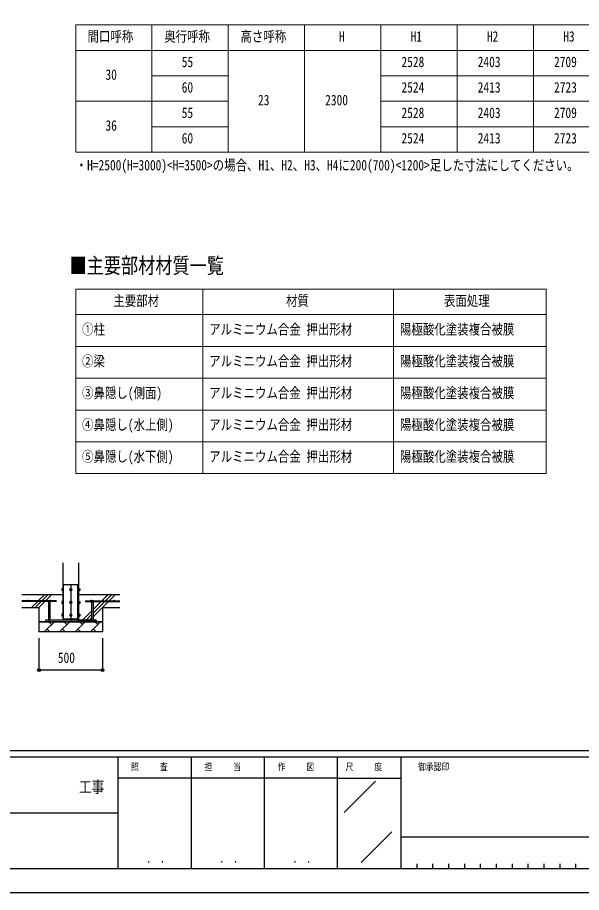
# Model space of a CAD drawing. Units: millimetres, scale not verified. Extents: x -10512 to 10512, y -7425 to 7425.
# Drawn here: x 2448 to 6884, y -7425 to -547 of the extents above; entities that cross this region are included whole.
import ezdxf
from ezdxf.enums import TextEntityAlignment as Align

# ---------------------------------------------------------------- set-up
doc = ezdxf.new("R2010")
doc.units = ezdxf.units.MM
doc.header["$LTSCALE"] = 30
doc.layers.add('0-1_TABLE1', color=7, linetype='Continuous', lineweight=18)
for name, color, linetype in [('0-2_USER1', 3, 'Continuous'), ('0-3_YKK_11', 7, 'Continuous'), ('0-4_YKK_12', 2, 'Continuous'), ('0-5_YKK_13', 4, 'Continuous'), ('0-6_YKK_A1', 4, 'Continuous'), ('0-7_YKK_D', 6, 'Continuous'), ('0-8_YKK_ZWAK', 7, 'Continuous')]:
    doc.layers.add(name, color=color, linetype=linetype)
doc.styles.add('ＭＳ ゴシック', font='')
doc.styles.get('ＭＳ ゴシック').set_extended_font_data('MS Gothic')

msp = doc.modelspace()

# ---------------------------------------------------------------- linework, layer by layer
at = {"layer": '0-1_TABLE1'}
for p, q in [((2905.55, -605.5), (7705.55, -605.5)), ((2905.55, -605.5), (2905.55, -1605.5)), ((3505.55, -605.5), (3505.55, -1605.5)), ((4105.55, -605.5), (4105.55, -1605.5)), ((4705.55, -605.5), (4705.55, -1605.5)), ((5305.55, -605.5), (5305.55, -1605.5)), ((5905.55, -605.5), (5905.55, -1605.5)), ((6505.55, -605.5), (6505.55, -1605.5)), ((2905.55, -805.5), (7705.55, -805.5)), ((3505.55, -1005.5), (4105.55, -1005.5)), ((5305.55, -1005.5), (7705.55, -1005.5)), ((2905.55, -1205.5), (4105.55, -1205.5)), ((5305.55, -1205.5), (7705.55, -1205.5)), ((3505.55, -1405.5), (4105.55, -1405.5)), ((5305.55, -1405.5), (7705.55, -1405.5)), ((2905.55, -1605.5), (7705.55, -1605.5)), ((2905.55, -2682.57), (6605.55, -2682.57)), ((2905.55, -2682.57), (2905.55, -4132.57)), ((3905.55, -2682.57), (3905.55, -4132.57)), ((5405.55, -2682.57), (5405.55, -4132.57)), ((6605.55, -2682.57), (6605.55, -4132.57)), ((2905.55, -2882.57), (6605.55, -2882.57)), ((2905.55, -3132.57), (6605.55, -3132.57)), ((2905.55, -3382.57), (6605.55, -3382.57)), ((2905.55, -3632.57), (6605.55, -3632.57)), ((2905.55, -3882.57), (6605.55, -3882.57)), ((2905.55, -4132.57), (6605.55, -4132.57))]:
    msp.add_line(p, q, dxfattribs=at)
at = {"layer": '0-3_YKK_11'}
for p, q in [((2616.84, -5296.5), (2666.84, -5296.5)), ((3116.84, -5296.5), (3066.84, -5296.5))]:
    msp.add_line(p, q, dxfattribs=at)
at = {"layer": '0-4_YKK_12'}
msp.add_line((2866.84, -5002), (2866.84, -5302), dxfattribs=at)
at = {"layer": '0-5_YKK_13'}
for p, q in [((2810.84, -5004.5), (2922.84, -5004.5)), ((2922.84, -5274.5), (2922.84, -5004.5)), ((2796.14, -5038.01), (2796.72, -5037.01)), ((2796.14, -5038.01), (2796.14, -5051)), ((2796.14, -5051), (2796.72, -5052.01)), ((2801.64, -5037.01), (2796.72, -5037.01)), ((2801.64, -5040.75), (2796.72, -5040.75)), ((2801.64, -5048.25), (2796.72, -5048.25)), ((2801.64, -5052.01), (2796.72, -5052.01)), ((2801.64, -5037.01), (2801.64, -5052.01)), ((2803.24, -5037.46), (2801.64, -5037.46)), ((2801.64, -5044), (2801.64, -5037.46)), ((2801.64, -5044), (2803.24, -5044)), ((2801.64, -5045), (2803.24, -5045)), ((2801.64, -5051.55), (2801.64, -5045)), ((2801.64, -5051.55), (2803.24, -5051.55)), ((2803.24, -5044), (2803.24, -5037.46)), ((2803.24, -5051.55), (2803.24, -5045)), ((2930.44, -5037.45), (2932.04, -5037.45)), ((2930.44, -5044), (2930.44, -5037.45)), ((2932.04, -5044), (2930.44, -5044)), ((2932.04, -5045), (2930.44, -5045)), ((2930.44, -5051.55), (2930.44, -5045)), ((2932.04, -5051.55), (2930.44, -5051.55)), ((2932.04, -5036.99), (2936.96, -5036.99)), ((2932.04, -5036.99), (2932.04, -5052.01)), ((2932.04, -5044), (2932.04, -5037.45)), ((2932.04, -5040.75), (2936.96, -5040.75)), ((2932.04, -5051.55), (2932.04, -5045)), ((2932.04, -5048.25), (2936.96, -5048.25)), ((2932.04, -5052.01), (2936.96, -5052.01)), ((2937.54, -5038), (2936.96, -5036.99)), ((2937.54, -5051), (2936.96, -5052.01)), ((2937.54, -5038), (2937.54, -5051)), ((2687.34, -5132), (2685.87, -5132.85)), ((2687.34, -5132), (2706.34, -5132)), ((2690.84, -5140), (2690.84, -5284.5)), ((2691.36, -5140), (2691.36, -5132.85)), ((2702.33, -5140), (2702.33, -5132.85)), ((2702.84, -5140), (2702.84, -5284.5)), ((2706.34, -5132), (2707.81, -5132.85)), ((2707.81, -5140), (2707.81, -5132.85)), ((2796.14, -5138.01), (2796.72, -5137.01)), ((2796.14, -5138.01), (2796.14, -5151)), ((2796.14, -5151), (2796.72, -5152.01)), ((2801.64, -5137.01), (2796.72, -5137.01)), ((2801.64, -5140.75), (2796.72, -5140.75)), ((2801.64, -5148.25), (2796.72, -5148.25)), ((2801.64, -5152.01), (2796.72, -5152.01)), ((2801.64, -5137.01), (2801.64, -5152.01)), ((2803.24, -5137.46), (2801.64, -5137.46)), ((2801.64, -5144), (2801.64, -5137.46)), ((2801.64, -5144), (2803.24, -5144)), ((2801.64, -5145), (2803.24, -5145)), ((2801.64, -5151.55), (2801.64, -5145)), ((2801.64, -5151.55), (2803.24, -5151.55)), ((2803.24, -5144), (2803.24, -5137.46)), ((2803.24, -5151.55), (2803.24, -5145)), ((2930.44, -5137.45), (2932.04, -5137.45)), ((2930.44, -5144), (2930.44, -5137.45)), ((2932.04, -5144), (2930.44, -5144)), ((2932.04, -5145), (2930.44, -5145)), ((2930.44, -5151.55), (2930.44, -5145)), ((2932.04, -5151.55), (2930.44, -5151.55)), ((2932.04, -5136.99), (2936.96, -5136.99)), ((2932.04, -5136.99), (2932.04, -5152.01)), ((2932.04, -5144), (2932.04, -5137.45)), ((2932.04, -5140.75), (2936.96, -5140.75)), ((2932.04, -5151.55), (2932.04, -5145)), ((2932.04, -5148.25), (2936.96, -5148.25)), ((2932.04, -5152.01), (2936.96, -5152.01)), ((2937.54, -5138), (2936.96, -5136.99)), ((2937.54, -5151), (2936.96, -5152.01)), ((2937.54, -5138), (2937.54, -5151)), ((3027.34, -5132), (3025.87, -5132.85)), ((3025.87, -5140), (3025.87, -5132.85)), ((3046.34, -5132), (3027.34, -5132)), ((3030.84, -5140), (3030.84, -5284.5)), ((3031.36, -5140), (3031.36, -5132.85)), ((3042.33, -5140), (3042.33, -5132.85)), ((3042.84, -5140), (3042.84, -5284.5)), ((3046.34, -5132), (3047.81, -5132.85)), ((2690.84, -5284.5), (2702.84, -5284.5)), ((2796.14, -5238.01), (2796.72, -5237.01)), ((2796.14, -5238.01), (2796.14, -5251)), ((2796.14, -5251), (2796.72, -5252.01)), ((2801.64, -5237.01), (2796.72, -5237.01)), ((2801.64, -5240.75), (2796.72, -5240.75)), ((2801.64, -5248.25), (2796.72, -5248.25)), ((2801.64, -5252.01), (2796.72, -5252.01)), ((2801.64, -5237.01), (2801.64, -5252.01)), ((2803.24, -5237.46), (2801.64, -5237.46)), ((2801.64, -5244), (2801.64, -5237.46)), ((2801.64, -5244), (2803.24, -5244)), ((2801.64, -5245), (2803.24, -5245)), ((2801.64, -5251.55), (2801.64, -5245)), ((2801.64, -5251.55), (2803.24, -5251.55)), ((2803.24, -5244), (2803.24, -5237.46)), ((2803.24, -5251.55), (2803.24, -5245)), ((2922.84, -5284.5), (2922.84, -5274.5)), ((2930.44, -5237.45), (2932.04, -5237.45)), ((2930.44, -5244), (2930.44, -5237.45)), ((2932.04, -5244), (2930.44, -5244)), ((2932.04, -5245), (2930.44, -5245)), ((2930.44, -5251.55), (2930.44, -5245)), ((2932.04, -5251.55), (2930.44, -5251.55)), ((2932.04, -5236.99), (2936.96, -5236.99)), ((2932.04, -5236.99), (2932.04, -5252.01)), ((2932.04, -5244), (2932.04, -5237.45)), ((2932.04, -5240.75), (2936.96, -5240.75)), ((2932.04, -5251.55), (2932.04, -5245)), ((2932.04, -5248.25), (2936.96, -5248.25)), ((2932.04, -5252.01), (2936.96, -5252.01)), ((2937.54, -5238), (2936.96, -5236.99)), ((2937.54, -5251), (2936.96, -5252.01)), ((2937.54, -5238), (2937.54, -5251)), ((3042.84, -5284.5), (3030.84, -5284.5)), ((2690.84, -5298), (2702.84, -5298)), ((3042.84, -5298), (3030.84, -5298))]:
    msp.add_line(p, q, dxfattribs=at)
for points in [[(2810.84, -5284.5), (2810.84, -5274.5), (2810.84, -5004.5)], [(2804.34, -5036), (2803.24, -5036), (2803.24, -5053), (2804.34, -5053)], [(2929.34, -5036), (2930.44, -5036), (2930.44, -5053), (2929.34, -5053)], [(2707.81, -5140), (2685.87, -5140), (2685.87, -5132.85)], [(2804.34, -5136), (2803.24, -5136), (2803.24, -5153), (2804.34, -5153)], [(2929.34, -5136), (2930.44, -5136), (2930.44, -5153), (2929.34, -5153)], [(3025.87, -5140), (3047.81, -5140), (3047.81, -5132.85)], [(2804.34, -5236), (2803.24, -5236), (2803.24, -5253), (2804.34, -5253)], [(2929.34, -5236), (2930.44, -5236), (2930.44, -5253), (2929.34, -5253)], [(2690.84, -5296.5), (2690.84, -5298), (2692.84, -5300), (2700.84, -5300)], [(2702.84, -5296.5), (2702.84, -5298), (2700.84, -5300)], [(3030.84, -5296.5), (3030.84, -5298), (3032.84, -5300)], [(3042.84, -5296.5), (3042.84, -5298), (3040.84, -5300), (3032.84, -5300)]]:
    msp.add_lwpolyline(points, dxfattribs=at)
for points in [[(2866.84, -5036.99), (2860.34, -5040.75), (2860.34, -5048.25), (2866.84, -5052.01), (2873.34, -5048.25), (2873.34, -5040.75)], [(2866.84, -5136.99), (2860.34, -5140.75), (2860.34, -5148.25), (2866.84, -5152.01), (2873.34, -5148.25), (2873.34, -5140.75)], [(2666.84, -5296.5), (3066.84, -5296.5), (3066.84, -5284.5), (2666.84, -5284.5)], [(2866.84, -5236.99), (2860.34, -5240.75), (2860.34, -5248.25), (2866.84, -5252.01), (2873.34, -5248.25), (2873.34, -5240.75)]]:
    msp.add_lwpolyline(points, close=True, dxfattribs=at)
for centre, radius in [((2866.84, -5044.5), 8.5), ((2866.84, -5044.5), 6.5), ((2866.84, -5144.5), 8.5), ((2866.84, -5144.5), 6.5), ((2866.84, -5244.5), 8.5), ((2866.84, -5244.5), 6.5)]:
    msp.add_circle(centre, radius, dxfattribs=at)
for centre, radius, start, end in [((2799.45, -5038.88), 3.31, 145.51973, 214.48027), ((2808.56, -5044.5), 12.42, 162.41205, 197.58795), ((2799.47, -5050.13), 3.32, 145.61575, 214.38425), ((2866.84, -5044.5), 7.05, 157.21814, 202.78186), ((2866.84, -5044.5), 7.05, 97.21814, 142.78186), ((2866.84, -5044.5), 7.05, 217.21814, 262.78186), ((2866.84, -5044.5), 7.05, 37.21814, 82.78186), ((2866.84, -5044.5), 7.05, 277.21814, 322.78186), ((2866.84, -5044.5), 7.05, 337.21814, 22.78186), ((2934.22, -5038.87), 3.32, 325.61575, 34.38425), ((2925.12, -5044.5), 12.42, 342.41205, 17.58795), ((2934.22, -5050.13), 3.32, 325.61575, 34.38425), ((2688.62, -5136.86), 4.86, 55.61575, 124.38425), ((2696.84, -5150.15), 18.15, 72.41205, 107.58795), ((2705.07, -5136.86), 4.86, 55.61575, 124.38425), ((2799.45, -5138.88), 3.31, 145.51973, 214.48027), ((2808.56, -5144.5), 12.42, 162.41205, 197.58795), ((2799.47, -5150.13), 3.32, 145.61575, 214.38425), ((2866.84, -5144.5), 7.05, 157.21814, 202.78186), ((2866.84, -5144.5), 7.05, 97.21814, 142.78186), ((2866.84, -5144.5), 7.05, 217.21814, 262.78186), ((2866.84, -5144.5), 7.05, 37.21814, 82.78186), ((2866.84, -5144.5), 7.05, 277.21814, 322.78186), ((2866.84, -5144.5), 7.05, 337.21814, 22.78186), ((2934.22, -5138.87), 3.32, 325.61575, 34.38425), ((2925.12, -5144.5), 12.42, 342.41205, 17.58795), ((2934.22, -5150.13), 3.32, 325.61575, 34.38425), ((3028.62, -5136.86), 4.86, 55.61575, 124.38425), ((3036.84, -5150.15), 18.15, 72.41205, 107.58795), ((3045.07, -5136.86), 4.86, 55.61575, 124.38425), ((2799.45, -5238.88), 3.31, 145.51973, 214.48027), ((2808.56, -5244.5), 12.42, 162.41205, 197.58795), ((2799.47, -5250.13), 3.32, 145.61575, 214.38425), ((2866.84, -5244.5), 7.05, 157.21814, 202.78186), ((2866.84, -5244.5), 7.05, 97.21814, 142.78186), ((2866.84, -5244.5), 7.05, 217.21814, 262.78186), ((2866.84, -5244.5), 7.05, 37.21814, 82.78186), ((2866.84, -5244.5), 7.05, 277.21814, 322.78186), ((2866.84, -5244.5), 7.05, 337.21814, 22.78186), ((2934.22, -5238.87), 3.32, 325.61575, 34.38425), ((2925.12, -5244.5), 12.42, 342.41205, 17.58795), ((2934.22, -5250.13), 3.32, 325.61575, 34.38425)]:
    msp.add_arc(centre, radius, start, end, dxfattribs=at)
at = {"layer": '0-6_YKK_A1'}
for p, q in [((2804.34, -4834.5), (2804.34, -5274.5)), ((2929.34, -5274.5), (2929.34, -4834.5)), ((2804.34, -5084.5), (2481.69, -5084.5)), ((2616.62, -5127.01), (2659.13, -5084.5)), ((2639.91, -5132), (2687.41, -5084.5)), ((2668.2, -5132), (2715.7, -5084.5)), ((3252, -5084.5), (2929.34, -5084.5)), ((3116.62, -5127.01), (3159.13, -5084.5)), ((3139.91, -5132), (3187.41, -5084.5)), ((3168.2, -5132), (3215.7, -5084.5)), ((2751.84, -5132), (2481.69, -5132)), ((2685.87, -5137), (2481.69, -5137)), ((2559.13, -5184.5), (2606.63, -5137)), ((2587.41, -5184.5), (2634.91, -5137)), ((2611.63, -5132), (2614.35, -5129.28)), ((2615.7, -5184.5), (2663.2, -5137)), ((2751.84, -5137), (2707.81, -5137)), ((2751.84, -5132), (2751.84, -5137)), ((2981.84, -5132), (3252, -5132)), ((2981.84, -5132), (2981.84, -5137)), ((2981.84, -5137), (3025.87, -5137)), ((3042.84, -5257.35), (3163.2, -5137)), ((3042.84, -5229.07), (3134.91, -5137)), ((3042.84, -5200.79), (3106.63, -5137)), ((3047.81, -5137), (3252, -5137)), ((3111.63, -5132), (3114.35, -5129.28)), ((2481.69, -5184.5), (2616.84, -5184.5)), ((2616.84, -5184.5), (2616.84, -5376.5)), ((2959.13, -5284.5), (3030.84, -5212.79)), ((3116.84, -5184.5), (3252, -5184.5)), ((3116.84, -5184.5), (3116.84, -5376.5)), ((2810.84, -5284.5), (2666.84, -5284.5)), ((2666.84, -5284.5), (2666.84, -5296.5)), ((2804.34, -5274.5), (2929.34, -5274.5)), ((2922.84, -5284.5), (3066.84, -5284.5)), ((2987.41, -5284.5), (3030.84, -5241.07)), ((3015.7, -5284.5), (3030.84, -5269.35)), ((3066.84, -5284.5), (3066.84, -5296.5)), ((2666.84, -5296.5), (2616.84, -5296.5)), ((3116.84, -5296.5), (2616.84, -5296.5)), ((2657.58, -5376.5), (2737.58, -5296.5)), ((2680.24, -5353.84), (2702.9, -5376.5)), ((2714.92, -5319.16), (2695.76, -5300)), ((2779, -5376.5), (2859, -5296.5)), ((2801.66, -5353.84), (2824.32, -5376.5)), ((2836.34, -5319.16), (2813.68, -5296.5)), ((2900.42, -5376.5), (2980.42, -5296.5)), ((2923.08, -5353.84), (2945.75, -5376.5)), ((2957.76, -5319.16), (2935.1, -5296.5)), ((3021.84, -5376.5), (3101.84, -5296.5)), ((3044.51, -5353.84), (3067.17, -5376.5)), ((3079.18, -5319.16), (3056.52, -5296.5)), ((3066.84, -5296.5), (3116.84, -5296.5)), ((3116.84, -5376.5), (2616.84, -5376.5))]:
    msp.add_line(p, q, dxfattribs=at)
for centre in [(2526.84, -5129.5), (2616.84, -5129.5), (2706.84, -5129.5), (3026.84, -5129.5), (3116.84, -5129.5), (3206.84, -5129.5)]:
    msp.add_circle(centre, 2.5, dxfattribs=at)
at = {"layer": '0-7_YKK_D'}
for p, q in [((2616.84, -5426.5), (2616.84, -5678.5)), ((3116.84, -5426.5), (3116.84, -5678.5)), ((3116.84, -5677.5), (2616.84, -5677.5))]:
    msp.add_line(p, q, dxfattribs=at)
for centre in [(2616.84, -5677.5), (3116.84, -5677.5)]:
    msp.add_circle(centre, 10.62, dxfattribs=at)
at = {"layer": '0-8_YKK_ZWAK'}
for p, q in [((9737.55, -6312.5), (-9762.45, -6312.5)), ((3237.55, -6362.5), (-12.45, -6362.5)), ((3812.55, -6362.5), (3812.55, -7237.5)), ((4387.55, -6362.5), (4387.55, -7237.5)), ((4962.55, -6362.5), (4962.55, -7237.5)), ((5462.55, -6362.5), (4962.55, -6362.5)), ((8043.8, -6362.5), (5462.55, -6362.5)), ((5462.55, -6362.5), (5462.55, -7237.5)), ((4962.55, -6525), (3237.55, -6525)), ((4962.55, -6525), (5462.55, -6525)), ((5017.76, -6795.73), (5262.59, -6550.9)), ((-12.45, -6800), (3237.55, -6800)), ((5151.68, -7189.97), (5392.23, -6949.42)), ((5462.55, -6987.5), (8043.8, -6987.5)), ((5587.55, -7200), (5587.55, -7237.5)), ((5712.55, -7200), (5712.55, -7237.5)), ((5837.55, -7200), (5837.55, -7237.5)), ((5962.55, -7200), (5962.55, -7237.5)), ((6087.55, -7200), (6087.55, -7237.5)), ((6212.55, -7200), (6212.55, -7237.5)), ((6337.55, -7200), (6337.55, -7237.5)), ((6462.55, -7200), (6462.55, -7237.5)), ((6587.55, -7200), (6587.55, -7237.5)), ((6712.55, -7200), (6712.55, -7237.5)), ((6837.55, -7200), (6837.55, -7237.5)), ((-12.45, -7237.5), (3237.55, -7237.5)), ((3237.55, -7237.5), (4962.55, -7237.5)), ((4962.55, -7237.5), (5462.55, -7237.5)), ((5462.55, -7237.5), (8043.8, -7237.5))]:
    msp.add_line(p, q, dxfattribs=at)
msp.add_lwpolyline([(-10512.5, -7425), (10512.5, -7425), (10512.5, 7425), (-10512.5, 7425)], close=True, dxfattribs=at)
msp.add_lwpolyline([(4962.55, -6362.5), (3237.55, -6362.5), (3237.55, -7237.5)], dxfattribs=at)

# ---------------------------------------------------------------- texts
at = {"layer": '0-1_TABLE1', "style": 'ＭＳ ゴシック', "width": 0.8}
for s, p in [('間口呼称', (2998.55, -761.75)), ('奥行呼称', (3601.55, -761.75)), ('高さ呼称', (4201.55, -761.75)), ('H', (4975.55, -761.75)), ('H1', (5539.55, -761.75)), ('H2', (6139.55, -761.75)), ('H3', (6739.55, -761.75)), ('55', (3739.55, -961.75)), ('2528', (5467.55, -961.75)), ('2403', (6067.55, -961.75)), ('2709', (6667.55, -961.75)), ('30', (3139.55, -1061.75)), ('60', (3739.55, -1161.75)), ('2524', (5467.55, -1161.75)), ('2413', (6067.55, -1161.75)), ('2723', (6667.55, -1161.75)), ('23', (4339.55, -1261.75)), ('2300', (4867.55, -1261.75)), ('55', (3739.55, -1361.75)), ('2528', (5467.55, -1361.75)), ('2403', (6067.55, -1361.75)), ('2709', (6667.55, -1361.75)), ('36', (3139.55, -1461.75)), ('60', (3739.55, -1561.75)), ('2524', (5467.55, -1561.75)), ('2413', (6067.55, -1561.75)), ('2723', (6667.55, -1561.75)), ('主要部材', (3201.55, -2838.82)), ('材質', (4559.55, -2838.82)), ('表面処理', (5801.55, -2838.82)), ('①柱', (2955.55, -3063.82)), ('アルミニウム合金 押出形材', (3955.55, -3063.82)), ('陽極酸化塗装複合被膜', (5455.55, -3063.82)), ('②梁', (2955.55, -3313.82)), ('アルミニウム合金 押出形材', (3955.55, -3313.82)), ('陽極酸化塗装複合被膜', (5455.55, -3313.82)), ('③鼻隠し(側面)', (2955.55, -3563.82)), ('アルミニウム合金 押出形材', (3955.55, -3563.82)), ('陽極酸化塗装複合被膜', (5455.55, -3563.82)), ('④鼻隠し(水上側)', (2955.55, -3813.82)), ('アルミニウム合金 押出形材', (3955.55, -3813.82)), ('陽極酸化塗装複合被膜', (5455.55, -3813.82)), ('⑤鼻隠し(水下側)', (2955.55, -4063.82)), ('アルミニウム合金 押出形材', (3955.55, -4063.82)), ('陽極酸化塗装複合被膜', (5455.55, -4063.82))]:
    msp.add_text(s, height=82.48, dxfattribs=at).set_placement(p, align=Align.BOTTOM_LEFT)
at = {"layer": '0-2_USER1', "style": 'ＭＳ ゴシック', "width": 0.8}
for s, height, p in [('・H=2500(H=3000)<H=3500>の場合、H1、H2、H3、H4に200(700)<1200>足した寸法にしてください。', 82.48, (2905.55, -1773.56)), ('■主要部材材質一覧', 123.7, (2856.77, -2595.91))]:
    msp.add_text(s, height=height, dxfattribs=at).set_placement(p, align=Align.BOTTOM_LEFT)
at = {"layer": '0-7_YKK_D', "style": 'ＭＳ ゴシック', "width": 0.8}
msp.add_text('500', height=82.48, dxfattribs=at).set_placement((2764.84, -5645.5), align=Align.BOTTOM_LEFT)
at = {"layer": '0-8_YKK_ZWAK', "style": 'ＭＳ ゴシック', "width": 0.8}
for s, height, p in [('照     査', 54.99, (3341.05, -6481.25)), ('担     当', 54.99, (3918.05, -6481.25)), ('作     図', 54.99, (4493.05, -6481.25)), ('尺     度', 54.99, (5028.55, -6481.25)), ('御承認印', 54.99, (5597.85, -6481.25)), ('工事', 91.64, (2930.83, -6668.66)), ('． ．', 64.79, (3462.5, -7210.88)), ('． ．', 64.79, (4037.5, -7210.88)), ('． ．', 64.79, (4612.5, -7210.88))]:
    msp.add_text(s, height=height, dxfattribs=at).set_placement(p, align=Align.BOTTOM_LEFT)

doc.saveas('drawing.dxf')
